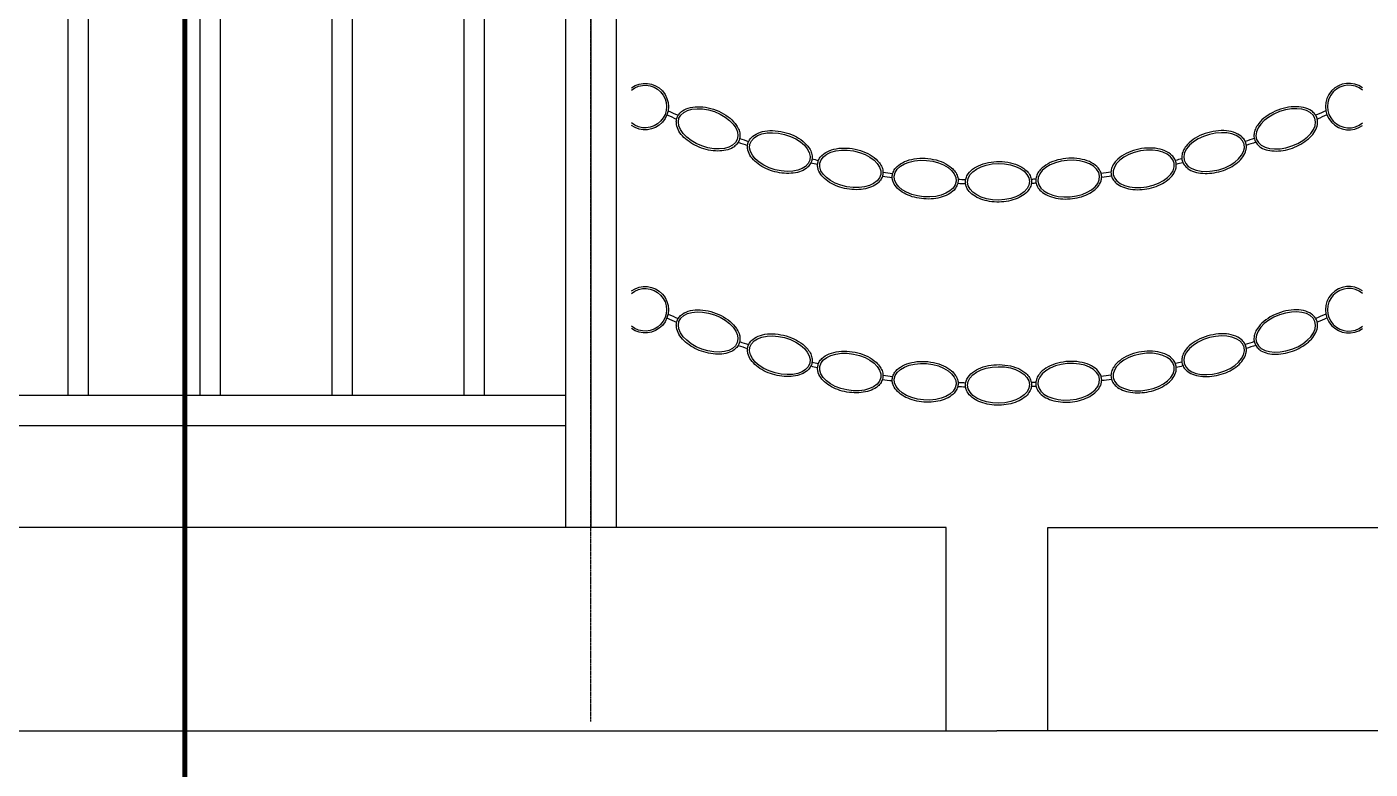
# Model space of a CAD drawing. Extents: x 1332 to 175445, y 256143 to 386027.
# Drawn here: x 67048 to 68371, y 382061 to 382792 of the extents above; entities that cross this region are included whole.
import ezdxf

# ---------------------------------------------------------------- set-up
doc = ezdxf.new("R2010")
doc.units = 0
doc.header["$LTSCALE"] = 10
doc.header["$MEASUREMENT"] = 0
doc.linetypes.add('DASH', pattern=[0.35, 0.25, -0.1])
doc.linetypes.add('DOTE', pattern=[2.42, 2, -0.2, 0.02, -0.2])
for name, color, linetype in [('00-Palm-道路中线', 1, 'DOTE'), ('00-园建', 4, 'Continuous'), ('00-填充', 8, 'Continuous'), ('00-立面细', 2, 'Continuous')]:
    doc.layers.add(name, color=color, linetype=linetype)

# ---------------------------------------------------------------- blocks, each defined once
blk = doc.blocks.new('SL')
at = {"layer": '00-填充'}
for points in [[(-10, 432.9, -1.972167), (-10, 395.9)], [(710, 432.9, 1.972167), (710, 395.9)], [(26.1, 410.2, 0.0034), (36.1, 405.8, 0.0034)], [(673.9, 410.2, -0.0034), (663.9, 405.8, -0.0034)], [(25, 406.3, 0.003239), (34.6, 402.1, 0.003239)], [(675, 406.3, -0.003239), (665.4, 402.1, -0.003239)], [(95.2, 379.3, 0.003028), (104.5, 376.2, 0.003028)], [(96.6, 383, 0.002918), (105.5, 380.1, 0.002918)], [(603.4, 383, -0.002918), (594.5, 380.1, -0.002918)], [(604.8, 379.3, -0.003028), (595.5, 376.2, -0.003028)], [(166.8, 359.1, 0.002091), (173.4, 357.5, 0.002091)], [(167.9, 362.9, 0.002029), (174.3, 361.4, 0.002029)], [(532.1, 362.9, -0.002029), (525.7, 361.4, -0.002029)], [(533.2, 359.1, -0.002091), (526.6, 357.5, -0.002091)], [(237.2, 345.9, 0.003038), (246.9, 344.6, 0.003038)], [(237.7, 349.9, 0.003038), (247.4, 348.6, 0.003038)], [(462.3, 349.9, -0.003038), (452.6, 348.6, -0.003038)], [(462.8, 345.9, -0.003038), (453.1, 344.6, -0.003038)], [(311.4, 338.9, 0.002382), (319.1, 338.6, 0.002382)], [(311.7, 342.9, 0.002341), (319.2, 342.6, 0.002341)], [(388.3, 342.9, -0.001385), (383.8, 342.7, -0.001385)], [(388.6, 338.9, -0.001456), (383.9, 338.7, -0.001456)], [(-10, 232.9, -1.972167), (-10, 195.9, -1.169268)], [(710, 232.9, 1.972167), (710, 195.9, 1.169268)], [(25, 206.3, 0.003239), (34.6, 202.1, 0.003239)], [(26.1, 210.2, 0.0034), (36.1, 205.8, 0.0034)], [(673.9, 210.2, -0.0034), (663.9, 205.8, -0.0034)], [(675, 206.3, -0.003239), (665.4, 202.1, -0.003239)], [(95.2, 179.3, 0.003028), (104.5, 176.2, 0.003028)], [(96.6, 183, 0.002918), (105.5, 180.1, 0.002918)], [(603.4, 183, -0.002918), (594.5, 180.1, -0.002918)], [(604.8, 179.3, -0.003028), (595.5, 176.2, -0.003028)], [(166.8, 159.1, 0.002091), (173.4, 157.5, 0.002091)], [(167.9, 162.9, 0.002029), (174.3, 161.4, 0.002029)], [(532.1, 162.9, -0.002029), (525.7, 161.4, -0.002029)], [(533.2, 159.1, -0.002091), (526.6, 157.5, -0.002091)], [(237.2, 145.9, 0.003038), (246.9, 144.6, 0.003038)], [(237.7, 149.9, 0.003038), (247.4, 148.6, 0.003038)], [(462.3, 149.9, -0.003038), (452.6, 148.6, -0.003038)], [(462.8, 145.9, -0.003038), (453.1, 144.6, -0.003038)], [(311.4, 138.9, 0.002382), (319.1, 138.6, 0.002382)], [(311.7, 142.9, 0.002341), (319.2, 142.6, 0.002341)], [(388.3, 142.9, -0.001385), (383.8, 142.7, -0.001385)], [(388.6, 138.9, -0.001456), (383.9, 138.7, -0.001456)]]:
    blk.add_lwpolyline(points, format="xyb", dxfattribs=at)
at = {"layer": '00-填充', "color": 8}
for points in [[(-10, 430.4, -2.161467), (-10, 398.4, -2.293278)], [(710, 430.4, 2.161467), (710, 398.4, 2.293278)], [(-10, 230.4, -2.161467), (-10, 198.4, -2.293278)], [(710, 230.4, 2.161467), (710, 198.4, 2.293278)]]:
    blk.add_lwpolyline(points, format="xyb", dxfattribs=at)
for centre, major_axis in [((65.6, 392.5), (-28.7, 10.4)), ((136.2, 369.6), (-29.5, 7.9)), ((205.5, 353.1), (-30, 5.5)), ((279.3, 343.5), (-30.4, 2.5)), ((351.5, 340.4), (-30.5, -0.3)), ((65.6, 192.5), (-28.7, 10.4)), ((136.2, 169.6), (-29.5, 7.9)), ((205.5, 153.1), (-30, 5.5)), ((279.3, 143.5), (-30.4, 2.5)), ((351.5, 140.4), (-30.5, -0.3))]:
    blk.add_ellipse(centre, major_axis=major_axis, ratio=0.589064, dxfattribs=at)
at = {"layer": '00-填充', "color": 8, "extrusion": (0, 0, -1)}
for centre, major_axis in [((634.4, 392.5), (28.7, 10.4)), ((563.8, 369.6), (29.5, 7.9)), ((494.5, 353.1), (30, 5.5)), ((420.7, 343.5), (30.4, 2.5)), ((634.4, 192.5), (28.7, 10.4)), ((563.8, 169.6), (29.5, 7.9)), ((494.5, 153.1), (30, 5.5)), ((420.7, 143.5), (30.4, 2.5))]:
    blk.add_ellipse(centre, major_axis=major_axis, ratio=0.589064, dxfattribs=at)
at = {"layer": '00-填充'}
for points, knots in [([(35, 403.6), (34.7, 402.5), (34.4, 401.4), (34.2, 399.2), (34.3, 398), (34.8, 394.6), (35.6, 392.4), (38.1, 388.1), (39.8, 386), (43.8, 382.1), (46.1, 380.3), (51.2, 377), (54, 375.6), (59.8, 373.2), (62.9, 372.3), (69, 371), (72, 370.7), (77.8, 370.6), (80.6, 370.9), (85.7, 372), (88, 372.9), (91.5, 375), (92.7, 376.1), (94.8, 378.6), (95.6, 380), (96.7, 382.9), (97, 384.5), (96.9, 387.8), (96.6, 389.4), (95.4, 392.7), (94.6, 394.3), (91.9, 398.3), (89.8, 400.7), (84.6, 405), (81.7, 407), (75.2, 410.2), (71.8, 411.6), (64.8, 413.5), (61.2, 414.1), (54.4, 414.4), (51.1, 414.2), (45.2, 412.8), (42.5, 411.7), (39, 409.3), (37.9, 408.2), (36.1, 405.9), (35.5, 404.8), (35, 403.6)], [0, 0, 0, 0, 0.156805, 0.156805, 0.31361, 0.31361, 0.6122, 0.6122, 0.910791, 0.910791, 1.209382, 1.209382, 1.507973, 1.507973, 1.806563, 1.806563, 2.105154, 2.105154, 2.403745, 2.403745, 2.702336, 2.702336, 2.924037, 2.924037, 3.145738, 3.145738, 3.36744, 3.36744, 3.589141, 3.589141, 3.810843, 3.810843, 4.157343, 4.157343, 4.503842, 4.503842, 4.850342, 4.850342, 5.196842, 5.196842, 5.543342, 5.543342, 5.889842, 5.889842, 6.100997, 6.100997, 6.283185, 6.283185, 6.283185, 6.283185]), ([(665, 403.6), (665.3, 402.5), (665.6, 401.4), (665.8, 399.2), (665.7, 398), (665.2, 394.6), (664.4, 392.4), (661.9, 388.1), (660.2, 386), (656.2, 382.1), (653.9, 380.3), (648.8, 377), (646, 375.6), (640.2, 373.2), (637.1, 372.3), (631, 371), (628, 370.7), (622.2, 370.6), (619.4, 370.9), (614.3, 372), (612, 372.9), (608.5, 375), (607.3, 376.1), (605.2, 378.6), (604.4, 380), (603.3, 382.9), (603, 384.5), (603.1, 387.8), (603.4, 389.4), (604.6, 392.7), (605.4, 394.3), (608.1, 398.3), (610.2, 400.7), (615.4, 405), (618.3, 407), (624.8, 410.2), (628.2, 411.6), (635.2, 413.5), (638.8, 414.1), (645.6, 414.4), (648.9, 414.2), (654.8, 412.8), (657.5, 411.7), (661, 409.3), (662.1, 408.2), (663.9, 405.9), (664.5, 404.8), (665, 403.6)], [0, 0, 0, 0, 0.156805, 0.156805, 0.31361, 0.31361, 0.6122, 0.6122, 0.910791, 0.910791, 1.209382, 1.209382, 1.507973, 1.507973, 1.806563, 1.806563, 2.105154, 2.105154, 2.403745, 2.403745, 2.702336, 2.702336, 2.924037, 2.924037, 3.145738, 3.145738, 3.36744, 3.36744, 3.589141, 3.589141, 3.810843, 3.810843, 4.157343, 4.157343, 4.503842, 4.503842, 4.850342, 4.850342, 5.196842, 5.196842, 5.543342, 5.543342, 5.889842, 5.889842, 6.100997, 6.100997, 6.283185, 6.283185, 6.283185, 6.283185]), ([(104.8, 378.1), (104.5, 377), (104.4, 375.9), (104.4, 373.6), (104.5, 372.5), (105.3, 369.2), (106.4, 367), (109.2, 363), (111, 361), (115.3, 357.5), (117.8, 355.8), (123.2, 353), (126.1, 351.8), (132.1, 350), (135.2, 349.3), (141.4, 348.6), (144.4, 348.5), (150.2, 348.9), (153, 349.4), (158, 351), (160.2, 352.1), (163.5, 354.5), (164.6, 355.7), (166.5, 358.3), (167.2, 359.8), (168, 362.8), (168.1, 364.4), (167.8, 367.6), (167.3, 369.3), (165.9, 372.4), (164.9, 374), (161.9, 377.8), (159.6, 379.9), (154.1, 383.8), (151, 385.5), (144.3, 388.2), (140.7, 389.2), (133.5, 390.5), (129.9, 390.8), (123.1, 390.6), (119.9, 390), (114.1, 388.2), (111.5, 386.8), (108.3, 384.1), (107.2, 382.9), (105.7, 380.5), (105.1, 379.3), (104.8, 378.1)], [0, 0, 0, 0, 0.156805, 0.156805, 0.31361, 0.31361, 0.6122, 0.6122, 0.910791, 0.910791, 1.209382, 1.209382, 1.507973, 1.507973, 1.806563, 1.806563, 2.105154, 2.105154, 2.403745, 2.403745, 2.702335, 2.702335, 2.924037, 2.924037, 3.145738, 3.145738, 3.36744, 3.36744, 3.589141, 3.589141, 3.810843, 3.810843, 4.157343, 4.157343, 4.503842, 4.503842, 4.850342, 4.850342, 5.196842, 5.196842, 5.543342, 5.543342, 5.889842, 5.889842, 6.100997, 6.100997, 6.283185, 6.283185, 6.283185, 6.283185]), ([(595.2, 378.1), (595.5, 377), (595.6, 375.9), (595.6, 373.6), (595.5, 372.5), (594.7, 369.2), (593.6, 367), (590.8, 363), (589, 361), (584.7, 357.5), (582.2, 355.8), (576.8, 353), (573.9, 351.8), (567.9, 350), (564.8, 349.3), (558.6, 348.6), (555.6, 348.5), (549.8, 348.9), (547, 349.4), (542, 351), (539.8, 352.1), (536.5, 354.5), (535.4, 355.7), (533.5, 358.3), (532.8, 359.8), (532, 362.8), (531.9, 364.4), (532.2, 367.6), (532.7, 369.3), (534.1, 372.4), (535.1, 374), (538.1, 377.8), (540.4, 379.9), (545.9, 383.8), (549, 385.5), (555.7, 388.2), (559.3, 389.2), (566.5, 390.5), (570.1, 390.8), (576.9, 390.6), (580.1, 390), (585.9, 388.2), (588.5, 386.8), (591.7, 384.1), (592.8, 382.9), (594.3, 380.5), (594.9, 379.3), (595.2, 378.1)], [0, 0, 0, 0, 0.156805, 0.156805, 0.31361, 0.31361, 0.6122, 0.6122, 0.910791, 0.910791, 1.209382, 1.209382, 1.507973, 1.507973, 1.806563, 1.806563, 2.105154, 2.105154, 2.403745, 2.403745, 2.702335, 2.702335, 2.924037, 2.924037, 3.145738, 3.145738, 3.36744, 3.36744, 3.589141, 3.589141, 3.810843, 3.810843, 4.157343, 4.157343, 4.503842, 4.503842, 4.850342, 4.850342, 5.196842, 5.196842, 5.543342, 5.543342, 5.889842, 5.889842, 6.100997, 6.100997, 6.283185, 6.283185, 6.283185, 6.283185]), ([(173.6, 359), (173.4, 357.9), (173.3, 356.7), (173.5, 354.5), (173.7, 353.4), (174.8, 350.1), (176, 348.1), (179.2, 344.3), (181.1, 342.5), (185.7, 339.3), (188.3, 337.9), (193.9, 335.5), (196.9, 334.5), (203.1, 333.2), (206.2, 332.8), (212.4, 332.5), (215.5, 332.7), (221.2, 333.6), (223.9, 334.3), (228.7, 336.3), (230.9, 337.6), (233.9, 340.2), (235, 341.5), (236.7, 344.3), (237.2, 345.8), (237.8, 348.9), (237.8, 350.5), (237.2, 353.7), (236.6, 355.3), (234.9, 358.3), (233.8, 359.7), (230.5, 363.3), (228, 365.3), (222.2, 368.7), (219, 370.1), (212.1, 372.3), (208.4, 373), (201.2, 373.7), (197.6, 373.7), (190.8, 372.9), (187.6, 372.1), (182, 369.8), (179.5, 368.2), (176.5, 365.3), (175.5, 364), (174.2, 361.5), (173.8, 360.2), (173.6, 359)], [0, 0, 0, 0, 0.156805, 0.156805, 0.31361, 0.31361, 0.6122, 0.6122, 0.910791, 0.910791, 1.209382, 1.209382, 1.507973, 1.507973, 1.806563, 1.806563, 2.105154, 2.105154, 2.403745, 2.403745, 2.702336, 2.702336, 2.924037, 2.924037, 3.145738, 3.145738, 3.36744, 3.36744, 3.589141, 3.589141, 3.810843, 3.810843, 4.157343, 4.157343, 4.503842, 4.503842, 4.850342, 4.850342, 5.196842, 5.196842, 5.543342, 5.543342, 5.889842, 5.889842, 6.100997, 6.100997, 6.283185, 6.283185, 6.283185, 6.283185]), ([(526.4, 359), (526.6, 357.9), (526.7, 356.7), (526.5, 354.5), (526.3, 353.4), (525.2, 350.1), (524, 348.1), (520.8, 344.3), (518.9, 342.5), (514.3, 339.3), (511.7, 337.9), (506.1, 335.5), (503.1, 334.5), (496.9, 333.2), (493.8, 332.8), (487.6, 332.5), (484.5, 332.7), (478.8, 333.6), (476.1, 334.3), (471.3, 336.3), (469.1, 337.6), (466.1, 340.2), (465, 341.5), (463.3, 344.3), (462.8, 345.8), (462.2, 348.9), (462.2, 350.5), (462.8, 353.7), (463.4, 355.3), (465.1, 358.3), (466.2, 359.7), (469.5, 363.3), (472, 365.3), (477.8, 368.7), (481, 370.1), (487.9, 372.3), (491.6, 373), (498.8, 373.7), (502.4, 373.7), (509.2, 372.9), (512.4, 372.1), (518, 369.8), (520.5, 368.2), (523.5, 365.3), (524.5, 364), (525.8, 361.5), (526.2, 360.2), (526.4, 359)], [0, 0, 0, 0, 0.156805, 0.156805, 0.31361, 0.31361, 0.6122, 0.6122, 0.910791, 0.910791, 1.209382, 1.209382, 1.507973, 1.507973, 1.806563, 1.806563, 2.105154, 2.105154, 2.403745, 2.403745, 2.702336, 2.702336, 2.924037, 2.924037, 3.145738, 3.145738, 3.36744, 3.36744, 3.589141, 3.589141, 3.810843, 3.810843, 4.157343, 4.157343, 4.503842, 4.503842, 4.850342, 4.850342, 5.196842, 5.196842, 5.543342, 5.543342, 5.889842, 5.889842, 6.100997, 6.100997, 6.283185, 6.283185, 6.283185, 6.283185]), ([(246.9, 346.1), (246.8, 345), (246.9, 343.9), (247.3, 341.7), (247.7, 340.6), (249, 337.5), (250.4, 335.6), (254, 332.1), (256.1, 330.5), (261, 327.8), (263.7, 326.6), (269.5, 324.8), (272.6, 324.2), (278.8, 323.4), (282, 323.3), (288.2, 323.7), (291.2, 324.1), (296.9, 325.6), (299.5, 326.6), (304.1, 329.1), (306.1, 330.5), (308.9, 333.5), (309.8, 334.9), (311.2, 337.8), (311.6, 339.3), (311.9, 342.5), (311.7, 344.1), (310.7, 347.2), (310, 348.7), (308, 351.5), (306.8, 352.9), (303.2, 356.1), (300.5, 357.8), (294.4, 360.6), (291, 361.7), (283.9, 363.2), (280.3, 363.6), (273, 363.6), (269.4, 363.2), (262.7, 361.7), (259.6, 360.6), (254.2, 357.7), (252, 356), (249.2, 352.7), (248.4, 351.3), (247.4, 348.7), (247, 347.4), (246.9, 346.1)], [0, 0, 0, 0, 0.156805, 0.156805, 0.31361, 0.31361, 0.6122, 0.6122, 0.910791, 0.910791, 1.209382, 1.209382, 1.507973, 1.507973, 1.806563, 1.806563, 2.105154, 2.105154, 2.403745, 2.403745, 2.702335, 2.702335, 2.924037, 2.924037, 3.145738, 3.145738, 3.36744, 3.36744, 3.589141, 3.589141, 3.810843, 3.810843, 4.157343, 4.157343, 4.503843, 4.503843, 4.850342, 4.850342, 5.196842, 5.196842, 5.543342, 5.543342, 5.889842, 5.889842, 6.100997, 6.100997, 6.283185, 6.283185, 6.283185, 6.283185]), ([(319, 340.1), (319, 339), (319.2, 337.8), (319.8, 335.7), (320.2, 334.6), (321.9, 331.6), (323.5, 329.9), (327.3, 326.7), (329.6, 325.3), (334.7, 323), (337.5, 322.1), (343.4, 320.9), (346.6, 320.5), (352.9, 320.3), (356, 320.5), (362.2, 321.5), (365.1, 322.2), (370.6, 324.2), (373.1, 325.4), (377.5, 328.3), (379.3, 329.9), (381.8, 333.1), (382.7, 334.6), (383.8, 337.6), (384, 339.2), (384, 342.3), (383.7, 343.9), (382.5, 346.9), (381.6, 348.4), (379.4, 351), (378, 352.2), (374.1, 355.1), (371.3, 356.6), (365, 358.8), (361.5, 359.6), (354.3, 360.4), (350.6, 360.5), (343.3, 359.8), (339.8, 359.1), (333.3, 357), (330.3, 355.6), (325.2, 352.3), (323.1, 350.3), (320.7, 346.8), (320, 345.4), (319.2, 342.7), (319, 341.4), (319, 340.1)], [0, 0, 0, 0, 0.156805, 0.156805, 0.31361, 0.31361, 0.6122, 0.6122, 0.910791, 0.910791, 1.209382, 1.209382, 1.507973, 1.507973, 1.806563, 1.806563, 2.105154, 2.105154, 2.403745, 2.403745, 2.702336, 2.702336, 2.924037, 2.924037, 3.145739, 3.145739, 3.36744, 3.36744, 3.589141, 3.589141, 3.810843, 3.810843, 4.157343, 4.157343, 4.503842, 4.503842, 4.850342, 4.850342, 5.196842, 5.196842, 5.543342, 5.543342, 5.889842, 5.889842, 6.100997, 6.100997, 6.283185, 6.283185, 6.283185, 6.283185]), ([(453.1, 346.1), (453.2, 345), (453.1, 343.9), (452.7, 341.7), (452.3, 340.6), (451, 337.5), (449.6, 335.6), (446, 332.1), (443.9, 330.5), (439, 327.8), (436.3, 326.6), (430.5, 324.8), (427.4, 324.2), (421.2, 323.4), (418, 323.3), (411.8, 323.7), (408.8, 324.1), (403.1, 325.6), (400.5, 326.6), (395.9, 329.1), (393.9, 330.5), (391.1, 333.5), (390.2, 334.9), (388.8, 337.8), (388.4, 339.3), (388.1, 342.5), (388.3, 344.1), (389.3, 347.2), (390, 348.7), (392, 351.5), (393.2, 352.9), (396.8, 356.1), (399.5, 357.8), (405.6, 360.6), (409, 361.7), (416.1, 363.2), (419.7, 363.6), (427, 363.6), (430.6, 363.2), (437.3, 361.7), (440.4, 360.6), (445.8, 357.7), (448, 356), (450.8, 352.7), (451.6, 351.3), (452.6, 348.7), (453, 347.4), (453.1, 346.1)], [0, 0, 0, 0, 0.156805, 0.156805, 0.31361, 0.31361, 0.6122, 0.6122, 0.910791, 0.910791, 1.209382, 1.209382, 1.507973, 1.507973, 1.806563, 1.806563, 2.105154, 2.105154, 2.403745, 2.403745, 2.702335, 2.702335, 2.924037, 2.924037, 3.145738, 3.145738, 3.36744, 3.36744, 3.589141, 3.589141, 3.810843, 3.810843, 4.157343, 4.157343, 4.503843, 4.503843, 4.850342, 4.850342, 5.196842, 5.196842, 5.543342, 5.543342, 5.889842, 5.889842, 6.100997, 6.100997, 6.283185, 6.283185, 6.283185, 6.283185]), ([(35, 203.6), (34.7, 202.5), (34.4, 201.4), (34.2, 199.2), (34.3, 198), (34.8, 194.6), (35.6, 192.4), (38.1, 188.1), (39.8, 186), (43.8, 182.1), (46.1, 180.3), (51.2, 177), (54, 175.6), (59.8, 173.2), (62.9, 172.3), (69, 171), (72, 170.7), (77.8, 170.6), (80.6, 170.9), (85.7, 172), (88, 172.9), (91.5, 175), (92.7, 176.1), (94.8, 178.6), (95.6, 180), (96.7, 182.9), (97, 184.5), (96.9, 187.8), (96.6, 189.4), (95.4, 192.7), (94.6, 194.3), (91.9, 198.3), (89.8, 200.7), (84.6, 205), (81.7, 207), (75.2, 210.2), (71.8, 211.6), (64.8, 213.5), (61.2, 214.1), (54.4, 214.4), (51.1, 214.2), (45.2, 212.8), (42.5, 211.7), (39, 209.3), (37.9, 208.2), (36.1, 205.9), (35.5, 204.8), (35, 203.6)], [0, 0, 0, 0, 0.156805, 0.156805, 0.31361, 0.31361, 0.6122, 0.6122, 0.910791, 0.910791, 1.209382, 1.209382, 1.507973, 1.507973, 1.806563, 1.806563, 2.105154, 2.105154, 2.403745, 2.403745, 2.702336, 2.702336, 2.924037, 2.924037, 3.145738, 3.145738, 3.36744, 3.36744, 3.589141, 3.589141, 3.810843, 3.810843, 4.157343, 4.157343, 4.503842, 4.503842, 4.850342, 4.850342, 5.196842, 5.196842, 5.543342, 5.543342, 5.889842, 5.889842, 6.100997, 6.100997, 6.283185, 6.283185, 6.283185, 6.283185]), ([(665, 203.6), (665.3, 202.5), (665.6, 201.4), (665.8, 199.2), (665.7, 198), (665.2, 194.6), (664.4, 192.4), (661.9, 188.1), (660.2, 186), (656.2, 182.1), (653.9, 180.3), (648.8, 177), (646, 175.6), (640.2, 173.2), (637.1, 172.3), (631, 171), (628, 170.7), (622.2, 170.6), (619.4, 170.9), (614.3, 172), (612, 172.9), (608.5, 175), (607.3, 176.1), (605.2, 178.6), (604.4, 180), (603.3, 182.9), (603, 184.5), (603.1, 187.8), (603.4, 189.4), (604.6, 192.7), (605.4, 194.3), (608.1, 198.3), (610.2, 200.7), (615.4, 205), (618.3, 207), (624.8, 210.2), (628.2, 211.6), (635.2, 213.5), (638.8, 214.1), (645.6, 214.4), (648.9, 214.2), (654.8, 212.8), (657.5, 211.7), (661, 209.3), (662.1, 208.2), (663.9, 205.9), (664.5, 204.8), (665, 203.6)], [0, 0, 0, 0, 0.156805, 0.156805, 0.31361, 0.31361, 0.6122, 0.6122, 0.910791, 0.910791, 1.209382, 1.209382, 1.507973, 1.507973, 1.806563, 1.806563, 2.105154, 2.105154, 2.403745, 2.403745, 2.702336, 2.702336, 2.924037, 2.924037, 3.145738, 3.145738, 3.36744, 3.36744, 3.589141, 3.589141, 3.810843, 3.810843, 4.157343, 4.157343, 4.503842, 4.503842, 4.850342, 4.850342, 5.196842, 5.196842, 5.543342, 5.543342, 5.889842, 5.889842, 6.100997, 6.100997, 6.283185, 6.283185, 6.283185, 6.283185]), ([(104.8, 178.1), (104.5, 177), (104.4, 175.9), (104.4, 173.6), (104.5, 172.5), (105.3, 169.2), (106.4, 167), (109.2, 163), (111, 161), (115.3, 157.5), (117.8, 155.8), (123.2, 153), (126.1, 151.8), (132.1, 150), (135.2, 149.3), (141.4, 148.6), (144.4, 148.5), (150.2, 148.9), (153, 149.4), (158, 151), (160.2, 152.1), (163.5, 154.5), (164.6, 155.7), (166.5, 158.3), (167.2, 159.8), (168, 162.8), (168.1, 164.4), (167.8, 167.6), (167.3, 169.3), (165.9, 172.4), (164.9, 174), (161.9, 177.8), (159.6, 179.9), (154.1, 183.8), (151, 185.5), (144.3, 188.2), (140.7, 189.2), (133.5, 190.5), (129.9, 190.8), (123.1, 190.6), (119.9, 190), (114.1, 188.2), (111.5, 186.8), (108.3, 184.1), (107.2, 182.9), (105.7, 180.5), (105.1, 179.3), (104.8, 178.1)], [0, 0, 0, 0, 0.156805, 0.156805, 0.31361, 0.31361, 0.6122, 0.6122, 0.910791, 0.910791, 1.209382, 1.209382, 1.507973, 1.507973, 1.806563, 1.806563, 2.105154, 2.105154, 2.403745, 2.403745, 2.702335, 2.702335, 2.924037, 2.924037, 3.145738, 3.145738, 3.36744, 3.36744, 3.589141, 3.589141, 3.810843, 3.810843, 4.157343, 4.157343, 4.503842, 4.503842, 4.850342, 4.850342, 5.196842, 5.196842, 5.543342, 5.543342, 5.889842, 5.889842, 6.100997, 6.100997, 6.283185, 6.283185, 6.283185, 6.283185]), ([(595.2, 178.1), (595.5, 177), (595.6, 175.9), (595.6, 173.6), (595.5, 172.5), (594.7, 169.2), (593.6, 167), (590.8, 163), (589, 161), (584.7, 157.5), (582.2, 155.8), (576.8, 153), (573.9, 151.8), (567.9, 150), (564.8, 149.3), (558.6, 148.6), (555.6, 148.5), (549.8, 148.9), (547, 149.4), (542, 151), (539.8, 152.1), (536.5, 154.5), (535.4, 155.7), (533.5, 158.3), (532.8, 159.8), (532, 162.8), (531.9, 164.4), (532.2, 167.6), (532.7, 169.3), (534.1, 172.4), (535.1, 174), (538.1, 177.8), (540.4, 179.9), (545.9, 183.8), (549, 185.5), (555.7, 188.2), (559.3, 189.2), (566.5, 190.5), (570.1, 190.8), (576.9, 190.6), (580.1, 190), (585.9, 188.2), (588.5, 186.8), (591.7, 184.1), (592.8, 182.9), (594.3, 180.5), (594.9, 179.3), (595.2, 178.1)], [0, 0, 0, 0, 0.156805, 0.156805, 0.31361, 0.31361, 0.6122, 0.6122, 0.910791, 0.910791, 1.209382, 1.209382, 1.507973, 1.507973, 1.806563, 1.806563, 2.105154, 2.105154, 2.403745, 2.403745, 2.702335, 2.702335, 2.924037, 2.924037, 3.145738, 3.145738, 3.36744, 3.36744, 3.589141, 3.589141, 3.810843, 3.810843, 4.157343, 4.157343, 4.503842, 4.503842, 4.850342, 4.850342, 5.196842, 5.196842, 5.543342, 5.543342, 5.889842, 5.889842, 6.100997, 6.100997, 6.283185, 6.283185, 6.283185, 6.283185]), ([(173.6, 159), (173.4, 157.9), (173.3, 156.7), (173.5, 154.5), (173.7, 153.4), (174.8, 150.1), (176, 148.1), (179.2, 144.3), (181.1, 142.5), (185.7, 139.3), (188.3, 137.9), (193.9, 135.5), (196.9, 134.5), (203.1, 133.2), (206.2, 132.8), (212.4, 132.5), (215.5, 132.7), (221.2, 133.6), (223.9, 134.3), (228.7, 136.3), (230.9, 137.6), (233.9, 140.2), (235, 141.5), (236.7, 144.3), (237.2, 145.8), (237.8, 148.9), (237.8, 150.5), (237.2, 153.7), (236.6, 155.3), (234.9, 158.3), (233.8, 159.7), (230.5, 163.3), (228, 165.3), (222.2, 168.7), (219, 170.1), (212.1, 172.3), (208.4, 173), (201.2, 173.7), (197.6, 173.7), (190.8, 172.9), (187.6, 172.1), (182, 169.8), (179.5, 168.2), (176.5, 165.3), (175.5, 164), (174.2, 161.5), (173.8, 160.2), (173.6, 159)], [0, 0, 0, 0, 0.156805, 0.156805, 0.31361, 0.31361, 0.6122, 0.6122, 0.910791, 0.910791, 1.209382, 1.209382, 1.507973, 1.507973, 1.806563, 1.806563, 2.105154, 2.105154, 2.403745, 2.403745, 2.702336, 2.702336, 2.924037, 2.924037, 3.145738, 3.145738, 3.36744, 3.36744, 3.589141, 3.589141, 3.810843, 3.810843, 4.157343, 4.157343, 4.503842, 4.503842, 4.850342, 4.850342, 5.196842, 5.196842, 5.543342, 5.543342, 5.889842, 5.889842, 6.100997, 6.100997, 6.283185, 6.283185, 6.283185, 6.283185]), ([(526.4, 159), (526.6, 157.9), (526.7, 156.7), (526.5, 154.5), (526.3, 153.4), (525.2, 150.1), (524, 148.1), (520.8, 144.3), (518.9, 142.5), (514.3, 139.3), (511.7, 137.9), (506.1, 135.5), (503.1, 134.5), (496.9, 133.2), (493.8, 132.8), (487.6, 132.5), (484.5, 132.7), (478.8, 133.6), (476.1, 134.3), (471.3, 136.3), (469.1, 137.6), (466.1, 140.2), (465, 141.5), (463.3, 144.3), (462.8, 145.8), (462.2, 148.9), (462.2, 150.5), (462.8, 153.7), (463.4, 155.3), (465.1, 158.3), (466.2, 159.7), (469.5, 163.3), (472, 165.3), (477.8, 168.7), (481, 170.1), (487.9, 172.3), (491.6, 173), (498.8, 173.7), (502.4, 173.7), (509.2, 172.9), (512.4, 172.1), (518, 169.8), (520.5, 168.2), (523.5, 165.3), (524.5, 164), (525.8, 161.5), (526.2, 160.2), (526.4, 159)], [0, 0, 0, 0, 0.156805, 0.156805, 0.31361, 0.31361, 0.6122, 0.6122, 0.910791, 0.910791, 1.209382, 1.209382, 1.507973, 1.507973, 1.806563, 1.806563, 2.105154, 2.105154, 2.403745, 2.403745, 2.702336, 2.702336, 2.924037, 2.924037, 3.145738, 3.145738, 3.36744, 3.36744, 3.589141, 3.589141, 3.810843, 3.810843, 4.157343, 4.157343, 4.503842, 4.503842, 4.850342, 4.850342, 5.196842, 5.196842, 5.543342, 5.543342, 5.889842, 5.889842, 6.100997, 6.100997, 6.283185, 6.283185, 6.283185, 6.283185]), ([(246.9, 146.1), (246.8, 145), (246.9, 143.9), (247.3, 141.7), (247.7, 140.6), (249, 137.5), (250.4, 135.6), (254, 132.1), (256.1, 130.5), (261, 127.8), (263.7, 126.6), (269.5, 124.8), (272.6, 124.2), (278.8, 123.4), (282, 123.3), (288.2, 123.7), (291.2, 124.1), (296.9, 125.6), (299.5, 126.6), (304.1, 129.1), (306.1, 130.5), (308.9, 133.5), (309.8, 134.9), (311.2, 137.8), (311.6, 139.3), (311.9, 142.5), (311.7, 144.1), (310.7, 147.2), (310, 148.7), (308, 151.5), (306.8, 152.9), (303.2, 156.1), (300.5, 157.8), (294.4, 160.6), (291, 161.7), (283.9, 163.2), (280.3, 163.6), (273, 163.6), (269.4, 163.2), (262.7, 161.7), (259.6, 160.6), (254.2, 157.7), (252, 156), (249.2, 152.7), (248.4, 151.3), (247.4, 148.7), (247, 147.4), (246.9, 146.1)], [0, 0, 0, 0, 0.156805, 0.156805, 0.31361, 0.31361, 0.6122, 0.6122, 0.910791, 0.910791, 1.209382, 1.209382, 1.507973, 1.507973, 1.806563, 1.806563, 2.105154, 2.105154, 2.403745, 2.403745, 2.702335, 2.702335, 2.924037, 2.924037, 3.145738, 3.145738, 3.36744, 3.36744, 3.589141, 3.589141, 3.810843, 3.810843, 4.157343, 4.157343, 4.503843, 4.503843, 4.850342, 4.850342, 5.196842, 5.196842, 5.543342, 5.543342, 5.889842, 5.889842, 6.100997, 6.100997, 6.283185, 6.283185, 6.283185, 6.283185]), ([(319, 140.1), (319, 139), (319.2, 137.8), (319.8, 135.7), (320.2, 134.6), (321.9, 131.6), (323.5, 129.9), (327.3, 126.7), (329.6, 125.3), (334.7, 123), (337.5, 122.1), (343.4, 120.9), (346.6, 120.5), (352.9, 120.3), (356, 120.5), (362.2, 121.5), (365.1, 122.2), (370.6, 124.2), (373.1, 125.4), (377.5, 128.3), (379.3, 129.9), (381.8, 133.1), (382.7, 134.6), (383.8, 137.6), (384, 139.2), (384, 142.3), (383.7, 143.9), (382.5, 146.9), (381.6, 148.4), (379.4, 151), (378, 152.2), (374.1, 155.1), (371.3, 156.6), (365, 158.8), (361.5, 159.6), (354.3, 160.4), (350.6, 160.5), (343.3, 159.8), (339.8, 159.1), (333.3, 157), (330.3, 155.6), (325.2, 152.3), (323.1, 150.3), (320.7, 146.8), (320, 145.4), (319.2, 142.7), (319, 141.4), (319, 140.1)], [0, 0, 0, 0, 0.156805, 0.156805, 0.31361, 0.31361, 0.6122, 0.6122, 0.910791, 0.910791, 1.209382, 1.209382, 1.507973, 1.507973, 1.806563, 1.806563, 2.105154, 2.105154, 2.403745, 2.403745, 2.702336, 2.702336, 2.924037, 2.924037, 3.145739, 3.145739, 3.36744, 3.36744, 3.589141, 3.589141, 3.810843, 3.810843, 4.157343, 4.157343, 4.503842, 4.503842, 4.850342, 4.850342, 5.196842, 5.196842, 5.543342, 5.543342, 5.889842, 5.889842, 6.100997, 6.100997, 6.283185, 6.283185, 6.283185, 6.283185]), ([(453.1, 146.1), (453.2, 145), (453.1, 143.9), (452.7, 141.7), (452.3, 140.6), (451, 137.5), (449.6, 135.6), (446, 132.1), (443.9, 130.5), (439, 127.8), (436.3, 126.6), (430.5, 124.8), (427.4, 124.2), (421.2, 123.4), (418, 123.3), (411.8, 123.7), (408.8, 124.1), (403.1, 125.6), (400.5, 126.6), (395.9, 129.1), (393.9, 130.5), (391.1, 133.5), (390.2, 134.9), (388.8, 137.8), (388.4, 139.3), (388.1, 142.5), (388.3, 144.1), (389.3, 147.2), (390, 148.7), (392, 151.5), (393.2, 152.9), (396.8, 156.1), (399.5, 157.8), (405.6, 160.6), (409, 161.7), (416.1, 163.2), (419.7, 163.6), (427, 163.6), (430.6, 163.2), (437.3, 161.7), (440.4, 160.6), (445.8, 157.7), (448, 156), (450.8, 152.7), (451.6, 151.3), (452.6, 148.7), (453, 147.4), (453.1, 146.1)], [0, 0, 0, 0, 0.156805, 0.156805, 0.31361, 0.31361, 0.6122, 0.6122, 0.910791, 0.910791, 1.209382, 1.209382, 1.507973, 1.507973, 1.806563, 1.806563, 2.105154, 2.105154, 2.403745, 2.403745, 2.702335, 2.702335, 2.924037, 2.924037, 3.145738, 3.145738, 3.36744, 3.36744, 3.589141, 3.589141, 3.810843, 3.810843, 4.157343, 4.157343, 4.503843, 4.503843, 4.850342, 4.850342, 5.196842, 5.196842, 5.543342, 5.543342, 5.889842, 5.889842, 6.100997, 6.100997, 6.283185, 6.283185, 6.283185, 6.283185])]:
    blk.add_open_spline(points, degree=3, knots=knots, dxfattribs=at)
blk = doc.blocks.new('L1')
at = {"layer": '00-填充', "color": 8}
for p, q in [((1400, 1200), (1400, 0)), ((1425, 1200), (1425, 0)), ((885, 1170), (885, 130)), ((905, 1170), (905, 130)), ((1015, 1170), (1015, 130)), ((1035, 1170), (1035, 130)), ((1145, 1170), (1145, 130)), ((1165, 1170), (1165, 130)), ((1275, 1170), (1275, 130)), ((1295, 1170), (1295, 130)), ((1375, 130), (25, 130)), ((1360, 130), (40, 130)), ((1375, 100), (25, 100)), ((1360, 100), (40, 100))]:
    blk.add_line(p, q, dxfattribs=at)
blk.add_lwpolyline([(1375, 1170), (1375, 0)], dxfattribs=at)

msp = doc.modelspace()

# ---------------------------------------------------------------- linework, layer by layer
at = {"layer": '00-Palm-道路中线', "ltscale": 0.1}
msp.add_lwpolyline([(67603.3, 382108.5), (67603.3, 383676.6)], dxfattribs=at)
at = {"layer": '00-园建', "linetype": 'DASH', "const_width": 5}
msp.add_lwpolyline([(67703.6, 384413.9), (80300.8, 384413.9, -0.414214), (80800.8, 383913.9), (80800.8, 381156.8, -0.414214), (80300.8, 380656.8), (67703.6, 380656.8, -0.414214), (67203.6, 381156.8), (67203.6, 383913.9, -0.414214)], format="xyb", close=True, dxfattribs=at)
at = {"layer": '00-园建'}
for points in [[(67953.3, 382099.3), (67953.3, 382299.3), (52003.3, 382299.3), (52003.3, 382099.3), (68003.3, 382099.3)], [(68053.3, 382099.3), (68053.3, 382299.3), (79963.3, 382299.3), (79963.3, 382099.3), (68003.3, 382099.3)]]:
    msp.add_lwpolyline(points, dxfattribs=at)

# ---------------------------------------------------------------- block references
msp.add_blockref('L1', (66203.3, 382299.3), dxfattribs=at)
at = {"layer": '00-立面细', "color": 8}
msp.add_blockref('SL', (67653.3, 382299.3), dxfattribs=at)

doc.saveas('drawing.dxf')
